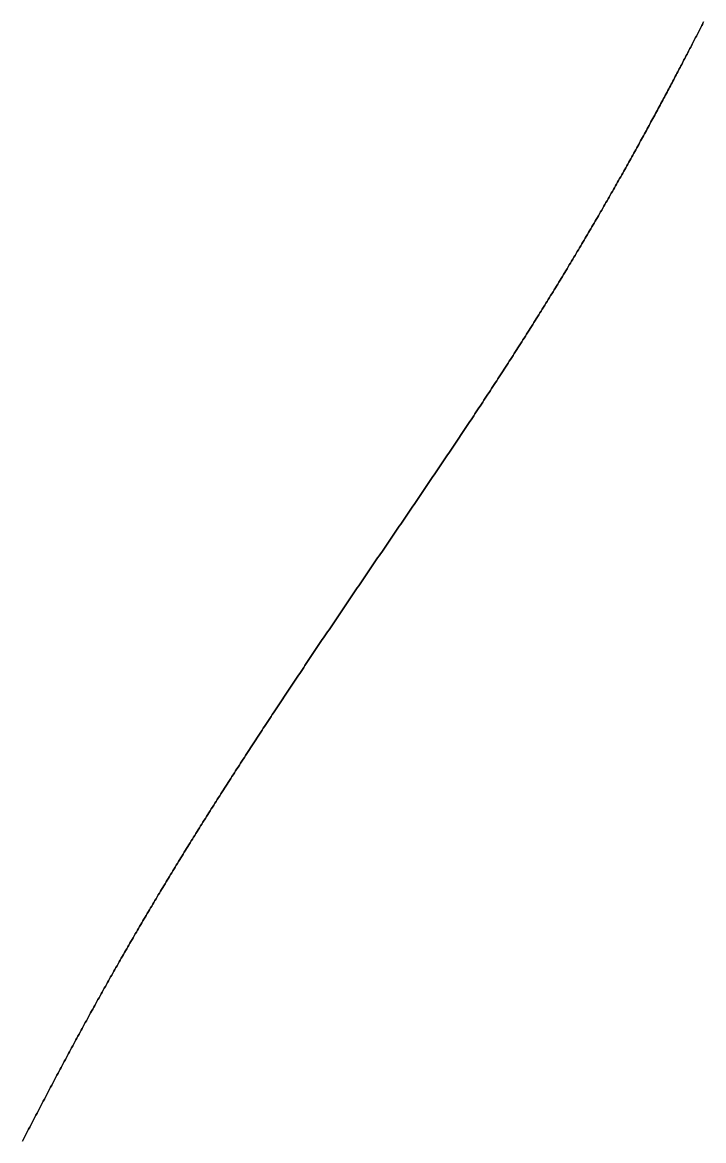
# Model space of a CAD drawing. Header units: inches. Extents: x 130170 to 284068, y 377793 to 804530.
# Drawn here: x 260273.5 to 260305.5, y 745189.6 to 745242.2 of the extents above; entities that cross this region are included whole.
import ezdxf

# ---------------------------------------------------------------- set-up
doc = ezdxf.new("R2010")
doc.units = ezdxf.units.IN
doc.header["$MEASUREMENT"] = 0
doc.layers.add('muni_il', color=7, linetype='Continuous')

msp = doc.modelspace()

# ---------------------------------------------------------------- linework, layer by layer
at = {"layer": 'muni_il'}
for points in [[(260273.457, 745189.618), (260273.506, 745189.713), (260273.555, 745189.808), (260273.605, 745189.902), (260273.654, 745189.997), (260273.703, 745190.092), (260273.752, 745190.186), (260273.802, 745190.281), (260273.851, 745190.376), (260273.9, 745190.47), (260273.95, 745190.564), (260273.999, 745190.659), (260274.048, 745190.753), (260274.097, 745190.848), (260274.147, 745190.942), (260274.196, 745191.036), (260274.245, 745191.13), (260274.295, 745191.224), (260274.344, 745191.318), (260274.393, 745191.412), (260274.443, 745191.506), (260274.492, 745191.6), (260274.541, 745191.694), (260274.591, 745191.787), (260274.64, 745191.881), (260274.689, 745191.975), (260274.739, 745192.068), (260274.788, 745192.161), (260274.837, 745192.255), (260274.887, 745192.348), (260274.936, 745192.441), (260274.986, 745192.534), (260275.035, 745192.627), (260275.084, 745192.72), (260275.134, 745192.813), (260275.183, 745192.906), (260275.232, 745192.998), (260275.282, 745193.091), (260275.331, 745193.183), (260275.38, 745193.276), (260275.43, 745193.368), (260275.479, 745193.46), (260275.528, 745193.552), (260275.578, 745193.644), (260275.627, 745193.736), (260275.676, 745193.828), (260275.726, 745193.92), (260275.775, 745194.012), (260275.825, 745194.103), (260275.874, 745194.195), (260275.923, 745194.286), (260275.973, 745194.377), (260276.022, 745194.468), (260276.071, 745194.56), (260276.121, 745194.651), (260276.17, 745194.741), (260276.22, 745194.832), (260276.269, 745194.923), (260276.318, 745195.014), (260276.368, 745195.104), (260276.417, 745195.195), (260276.467, 745195.285), (260276.516, 745195.375), (260276.566, 745195.466), (260276.615, 745195.556), (260276.665, 745195.646), (260276.714, 745195.736), (260276.764, 745195.825), (260276.813, 745195.915), (260276.863, 745196.005), (260276.912, 745196.094), (260276.962, 745196.184), (260277.012, 745196.273), (260277.061, 745196.363), (260277.111, 745196.452), (260277.16, 745196.541), (260277.21, 745196.63), (260277.26, 745196.719), (260277.31, 745196.808), (260277.359, 745196.897), (260277.409, 745196.986), (260277.459, 745197.075), (260277.509, 745197.163), (260277.559, 745197.252), (260277.609, 745197.341), (260277.659, 745197.429), (260277.709, 745197.517), (260277.759, 745197.606), (260277.809, 745197.694), (260277.859, 745197.782), (260277.909, 745197.871), (260277.959, 745197.959), (260278.009, 745198.047), (260278.059, 745198.135), (260278.11, 745198.223), (260278.16, 745198.311), (260278.21, 745198.398), (260278.261, 745198.486), (260278.311, 745198.574), (260278.362, 745198.662), (260278.412, 745198.749), (260278.463, 745198.837), (260278.513, 745198.925), (260278.564, 745199.012), (260278.615, 745199.1), (260278.666, 745199.187), (260278.716, 745199.275), (260278.767, 745199.362), (260278.818, 745199.45), (260278.869, 745199.537), (260278.92, 745199.624), (260278.971, 745199.712), (260279.022, 745199.799), (260279.074, 745199.886), (260279.125, 745199.973), (260279.176, 745200.061), (260279.228, 745200.148), (260279.279, 745200.235), (260279.331, 745200.322), (260279.382, 745200.41), (260279.434, 745200.497), (260279.486, 745200.584), (260279.538, 745200.671), (260279.589, 745200.758), (260279.641, 745200.846), (260279.693, 745200.933), (260279.746, 745201.02), (260279.798, 745201.107), (260279.85, 745201.194), (260279.902, 745201.282), (260279.954, 745201.369), (260280.007, 745201.456), (260280.06, 745201.543), (260280.112, 745201.631), (260280.165, 745201.718), (260280.218, 745201.805), (260280.27, 745201.893), (260280.323, 745201.98), (260280.376, 745202.067), (260280.429, 745202.155), (260280.483, 745202.242), (260280.536, 745202.329), (260280.589, 745202.417), (260280.643, 745202.504), (260280.696, 745202.592), (260280.75, 745202.68), (260280.803, 745202.767), (260280.857, 745202.855), (260280.911, 745202.942), (260280.965, 745203.03), (260281.019, 745203.118), (260281.073, 745203.205), (260281.127, 745203.293), (260281.182, 745203.381), (260281.236, 745203.469), (260281.29, 745203.557), (260281.345, 745203.645), (260281.4, 745203.733), (260281.454, 745203.821), (260281.509, 745203.909), (260281.564, 745203.997), (260281.619, 745204.086), (260281.674, 745204.174), (260281.73, 745204.262), (260281.785, 745204.351), (260281.84, 745204.439), (260281.896, 745204.528), (260281.951, 745204.616), (260282.007, 745204.705), (260282.063, 745204.793), (260282.118, 745204.882), (260282.174, 745204.971), (260282.231, 745205.06), (260282.287, 745205.148), (260282.343, 745205.237), (260282.399, 745205.326), (260282.456, 745205.415), (260282.512, 745205.504), (260282.569, 745205.594), (260282.625, 745205.683), (260282.682, 745205.772), (260282.739, 745205.862), (260282.796, 745205.951), (260282.853, 745206.04), (260282.91, 745206.13), (260282.968, 745206.22), (260283.025, 745206.309), (260283.082, 745206.399), (260283.14, 745206.489), (260283.198, 745206.579), (260283.255, 745206.669), (260283.313, 745206.759), (260283.371, 745206.849), (260283.429, 745206.939), (260283.487, 745207.029), (260283.545, 745207.119), (260283.604, 745207.209), (260283.662, 745207.3), (260283.721, 745207.39), (260283.779, 745207.481), (260283.838, 745207.571), (260283.896, 745207.662), (260283.955, 745207.753), (260284.014, 745207.843), (260284.073, 745207.934), (260284.132, 745208.025), (260284.191, 745208.116), (260284.251, 745208.207), (260284.31, 745208.298), (260284.37, 745208.389), (260284.429, 745208.48), (260284.489, 745208.571), (260284.548, 745208.663), (260284.608, 745208.754), (260284.668, 745208.845), (260284.728, 745208.937), (260284.788, 745209.028), (260284.848, 745209.12), (260284.908, 745209.212), (260284.968, 745209.303), (260285.029, 745209.395), (260285.089, 745209.487), (260285.15, 745209.579), (260285.21, 745209.671), (260285.271, 745209.763), (260285.332, 745209.855), (260285.392, 745209.947), (260285.453, 745210.039), (260285.514, 745210.131), (260285.575, 745210.223), (260285.636, 745210.316), (260285.698, 745210.408), (260285.759, 745210.5), (260285.82, 745210.593), (260285.881, 745210.685), (260285.943, 745210.777), (260286.004, 745210.87), (260286.066, 745210.963), (260286.128, 745211.055), (260286.189, 745211.148), (260286.251, 745211.241), (260286.313, 745211.334), (260286.375, 745211.426), (260286.437, 745211.519), (260286.499, 745211.612), (260286.561, 745211.705), (260286.623, 745211.798), (260286.685, 745211.891), (260286.747, 745211.984), (260286.81, 745212.077), (260286.872, 745212.17), (260286.935, 745212.263), (260286.997, 745212.356), (260287.06, 745212.45), (260287.122, 745212.543), (260287.185, 745212.636), (260287.247, 745212.729), (260287.31, 745212.823), (260287.373, 745212.916), (260287.436, 745213.009), (260287.498, 745213.103), (260287.561, 745213.196), (260287.624, 745213.289), (260287.687, 745213.383), (260287.75, 745213.477), (260287.813, 745213.57), (260287.877, 745213.664), (260287.94, 745213.757), (260288.003, 745213.851), (260288.066, 745213.944), (260288.129, 745214.038), (260288.192, 745214.131), (260288.256, 745214.225), (260288.319, 745214.319), (260288.383, 745214.412), (260288.446, 745214.506), (260288.509, 745214.599), (260288.573, 745214.693), (260288.636, 745214.787), (260288.7, 745214.88), (260288.763, 745214.974), (260288.827, 745215.068), (260288.89, 745215.162), (260288.954, 745215.255), (260289.017, 745215.349), (260289.081, 745215.443), (260289.145, 745215.536), (260289.208, 745215.63), (260289.272, 745215.724), (260289.336, 745215.818), (260289.4, 745215.911), (260289.463, 745216.005), (260289.527, 745216.099), (260289.591, 745216.192), (260289.654, 745216.286), (260289.718, 745216.38), (260289.782, 745216.473), (260289.846, 745216.567), (260289.909, 745216.661), (260289.973, 745216.754), (260290.037, 745216.848), (260290.101, 745216.942), (260290.164, 745217.035), (260290.228, 745217.129), (260290.292, 745217.223), (260290.355, 745217.316), (260290.419, 745217.41), (260290.483, 745217.503), (260290.547, 745217.597), (260290.61, 745217.69), (260290.674, 745217.784), (260290.738, 745217.877), (260290.801, 745217.971), (260290.865, 745218.064), (260290.929, 745218.158), (260290.992, 745218.251), (260291.056, 745218.345), (260291.119, 745218.438), (260291.183, 745218.531), (260291.246, 745218.625), (260291.31, 745218.718), (260291.373, 745218.811), (260291.437, 745218.905), (260291.5, 745218.998), (260291.564, 745219.091), (260291.627, 745219.185), (260291.69, 745219.278), (260291.754, 745219.371), (260291.817, 745219.464), (260291.88, 745219.557), (260291.943, 745219.65), (260292.007, 745219.743), (260292.07, 745219.836), (260292.133, 745219.929), (260292.196, 745220.022), (260292.259, 745220.115), (260292.322, 745220.208), (260292.385, 745220.301), (260292.448, 745220.394), (260292.511, 745220.487), (260292.574, 745220.58), (260292.637, 745220.673), (260292.699, 745220.765), (260292.762, 745220.858), (260292.825, 745220.951), (260292.887, 745221.044), (260292.95, 745221.136), (260293.012, 745221.229), (260293.075, 745221.322), (260293.137, 745221.414), (260293.2, 745221.507), (260293.262, 745221.599), (260293.324, 745221.692), (260293.386, 745221.784), (260293.449, 745221.877), (260293.511, 745221.969), (260293.573, 745222.061), (260293.635, 745222.154), (260293.697, 745222.246), (260293.759, 745222.339), (260293.82, 745222.431), (260293.882, 745222.523), (260293.944, 745222.615), (260294.005, 745222.707), (260294.067, 745222.799), (260294.128, 745222.892), (260294.19, 745222.984), (260294.251, 745223.076), (260294.312, 745223.168), (260294.374, 745223.26), (260294.435, 745223.352), (260294.496, 745223.444), (260294.557, 745223.536), (260294.618, 745223.628), (260294.679, 745223.72), (260294.74, 745223.811), (260294.801, 745223.903), (260294.861, 745223.995), (260294.922, 745224.087), (260294.982, 745224.178), (260295.043, 745224.27), (260295.103, 745224.362), (260295.163, 745224.453), (260295.224, 745224.545), (260295.284, 745224.637), (260295.344, 745224.728), (260295.404, 745224.82), (260295.464, 745224.911), (260295.524, 745225.003), (260295.584, 745225.094), (260295.643, 745225.186), (260295.703, 745225.277), (260295.762, 745225.369), (260295.822, 745225.46), (260295.881, 745225.551), (260295.941, 745225.643), (260296, 745225.734), (260296.059, 745225.825), (260296.118, 745225.917), (260296.177, 745226.008), (260296.236, 745226.099), (260296.295, 745226.19), (260296.354, 745226.281), (260296.412, 745226.373), (260296.471, 745226.464), (260296.529, 745226.555), (260296.588, 745226.646), (260296.646, 745226.737), (260296.704, 745226.828), (260296.762, 745226.919), (260296.82, 745227.01), (260296.878, 745227.101), (260296.936, 745227.192), (260296.994, 745227.283), (260297.052, 745227.374), (260297.109, 745227.465), (260297.167, 745227.556), (260297.224, 745227.646), (260297.282, 745227.737), (260297.339, 745227.828), (260297.396, 745227.919), (260297.453, 745228.009), (260297.51, 745228.1), (260297.567, 745228.191), (260297.624, 745228.282), (260297.681, 745228.372), (260297.737, 745228.463), (260297.794, 745228.554), (260297.85, 745228.644), (260297.907, 745228.735), (260297.963, 745228.825), (260298.019, 745228.916), (260298.075, 745229.006), (260298.131, 745229.097), (260298.187, 745229.187), (260298.243, 745229.278), (260298.299, 745229.368), (260298.354, 745229.458), (260298.41, 745229.548), (260298.465, 745229.639), (260298.52, 745229.729), (260298.576, 745229.819), (260298.631, 745229.909), (260298.686, 745230), (260298.741, 745230.09), (260298.795, 745230.18), (260298.85, 745230.27), (260298.905, 745230.36), (260298.959, 745230.45), (260299.014, 745230.54), (260299.068, 745230.63), (260299.122, 745230.72), (260299.176, 745230.81), (260299.23, 745230.899), (260299.284, 745230.989), (260299.338, 745231.079), (260299.392, 745231.168), (260299.445, 745231.258), (260299.499, 745231.348), (260299.552, 745231.437), (260299.605, 745231.527), (260299.659, 745231.616), (260299.712, 745231.705), (260299.765, 745231.795), (260299.817, 745231.884), (260299.87, 745231.973), (260299.923, 745232.062), (260299.975, 745232.151), (260300.028, 745232.24), (260300.08, 745232.329), (260300.132, 745232.418), (260300.184, 745232.507), (260300.236, 745232.595), (260300.288, 745232.684), (260300.34, 745232.772), (260300.391, 745232.861), (260300.443, 745232.949), (260300.494, 745233.038), (260300.545, 745233.126), (260300.596, 745233.214), (260300.647, 745233.302), (260300.698, 745233.39), (260300.749, 745233.478), (260300.799, 745233.566), (260300.85, 745233.653), (260300.9, 745233.741), (260300.95, 745233.828), (260301.001, 745233.916), (260301.05, 745234.003), (260301.1, 745234.09), (260301.15, 745234.177), (260301.2, 745234.264), (260301.249, 745234.351), (260301.298, 745234.437), (260301.347, 745234.524), (260301.396, 745234.61), (260301.445, 745234.697), (260301.494, 745234.783), (260301.543, 745234.869), (260301.591, 745234.955), (260301.639, 745235.04), (260301.688, 745235.126), (260301.736, 745235.211), (260301.784, 745235.297), (260301.831, 745235.382), (260301.879, 745235.467), (260301.926, 745235.552), (260301.974, 745235.636), (260302.021, 745235.721), (260302.068, 745235.805), (260302.115, 745235.889), (260302.161, 745235.973), (260302.208, 745236.057), (260302.254, 745236.141), (260302.3, 745236.224), (260302.346, 745236.308), (260302.392, 745236.391), (260302.438, 745236.474), (260302.484, 745236.556), (260302.529, 745236.639), (260302.574, 745236.721), (260302.619, 745236.803), (260302.664, 745236.885), (260302.709, 745236.967), (260302.754, 745237.048), (260302.798, 745237.13), (260302.842, 745237.211), (260302.886, 745237.291), (260302.93, 745237.372), (260302.974, 745237.452), (260303.017, 745237.532), (260303.061, 745237.612), (260303.104, 745237.692), (260303.147, 745237.771), (260303.19, 745237.85), (260303.232, 745237.929), (260303.275, 745238.008), (260303.317, 745238.087), (260303.359, 745238.165), (260303.401, 745238.243), (260303.443, 745238.32), (260303.484, 745238.398), (260303.526, 745238.475), (260303.567, 745238.552), (260303.608, 745238.628), (260303.648, 745238.704), (260303.689, 745238.78), (260303.73, 745238.856), (260303.77, 745238.932), (260303.81, 745239.007), (260303.849, 745239.081), (260303.889, 745239.156), (260303.929, 745239.23), (260303.968, 745239.304), (260304.007, 745239.378), (260304.046, 745239.451), (260304.084, 745239.525), (260304.123, 745239.597), (260304.161, 745239.67), (260304.199, 745239.742), (260304.237, 745239.814), (260304.274, 745239.885), (260304.312, 745239.956), (260304.349, 745240.027), (260304.386, 745240.098), (260304.423, 745240.168), (260304.46, 745240.238), (260304.496, 745240.308), (260304.532, 745240.377), (260304.568, 745240.446), (260304.604, 745240.515), (260304.639, 745240.583), (260304.675, 745240.651), (260304.71, 745240.718), (260304.745, 745240.786), (260304.78, 745240.853), (260304.814, 745240.919), (260304.849, 745240.986), (260304.883, 745241.052), (260304.917, 745241.117), (260304.95, 745241.182), (260304.984, 745241.247), (260305.017, 745241.312), (260305.05, 745241.376), (260305.083, 745241.44), (260305.116, 745241.504), (260305.149, 745241.567), (260305.181, 745241.63), (260305.213, 745241.692), (260305.245, 745241.754), (260305.276, 745241.816), (260305.308, 745241.877), (260305.339, 745241.939), (260305.37, 745241.999), (260305.401, 745242.06), (260305.432, 745242.12), (260305.462, 745242.18), (260305.492, 745242.239)], [(260305.492, 745242.239), (260305.462, 745242.18), (260305.432, 745242.12), (260305.401, 745242.06), (260305.37, 745241.999), (260305.339, 745241.939), (260305.308, 745241.877), (260305.276, 745241.816), (260305.245, 745241.754), (260305.213, 745241.692), (260305.181, 745241.63), (260305.149, 745241.567), (260305.116, 745241.504), (260305.083, 745241.44), (260305.05, 745241.376), (260305.017, 745241.312), (260304.984, 745241.247), (260304.95, 745241.182), (260304.917, 745241.117), (260304.883, 745241.052), (260304.849, 745240.986), (260304.814, 745240.919), (260304.78, 745240.853), (260304.745, 745240.786), (260304.71, 745240.718), (260304.675, 745240.651), (260304.639, 745240.583), (260304.604, 745240.515), (260304.568, 745240.446), (260304.532, 745240.377), (260304.496, 745240.308), (260304.46, 745240.238), (260304.423, 745240.168), (260304.386, 745240.098), (260304.349, 745240.027), (260304.312, 745239.956), (260304.274, 745239.885), (260304.237, 745239.814), (260304.199, 745239.742), (260304.161, 745239.67), (260304.123, 745239.597), (260304.084, 745239.525), (260304.046, 745239.451), (260304.007, 745239.378), (260303.968, 745239.304), (260303.929, 745239.23), (260303.889, 745239.156), (260303.849, 745239.081), (260303.81, 745239.007), (260303.77, 745238.932), (260303.73, 745238.856), (260303.689, 745238.78), (260303.648, 745238.704), (260303.608, 745238.628), (260303.567, 745238.552), (260303.526, 745238.475), (260303.484, 745238.398), (260303.443, 745238.32), (260303.401, 745238.243), (260303.359, 745238.165), (260303.317, 745238.087), (260303.275, 745238.008), (260303.232, 745237.929), (260303.19, 745237.85), (260303.147, 745237.771), (260303.104, 745237.692), (260303.061, 745237.612), (260303.017, 745237.532), (260302.974, 745237.452), (260302.93, 745237.372), (260302.886, 745237.291), (260302.842, 745237.211), (260302.798, 745237.13), (260302.754, 745237.048), (260302.709, 745236.967), (260302.664, 745236.885), (260302.619, 745236.803), (260302.574, 745236.721), (260302.529, 745236.639), (260302.484, 745236.556), (260302.438, 745236.474), (260302.392, 745236.391), (260302.346, 745236.308), (260302.3, 745236.224), (260302.254, 745236.141), (260302.208, 745236.057), (260302.161, 745235.973), (260302.115, 745235.889), (260302.068, 745235.805), (260302.021, 745235.721), (260301.974, 745235.636), (260301.926, 745235.552), (260301.879, 745235.467), (260301.831, 745235.382), (260301.784, 745235.297), (260301.736, 745235.211), (260301.688, 745235.126), (260301.639, 745235.04), (260301.591, 745234.955), (260301.543, 745234.869), (260301.494, 745234.783), (260301.445, 745234.697), (260301.396, 745234.61), (260301.347, 745234.524), (260301.298, 745234.437), (260301.249, 745234.351), (260301.2, 745234.264), (260301.15, 745234.177), (260301.1, 745234.09), (260301.05, 745234.003), (260301.001, 745233.916), (260300.95, 745233.828), (260300.9, 745233.741), (260300.85, 745233.653), (260300.799, 745233.566), (260300.749, 745233.478), (260300.698, 745233.39), (260300.647, 745233.302), (260300.596, 745233.214), (260300.545, 745233.126), (260300.494, 745233.038), (260300.443, 745232.949), (260300.391, 745232.861), (260300.34, 745232.772), (260300.288, 745232.684), (260300.236, 745232.595), (260300.184, 745232.507), (260300.132, 745232.418), (260300.08, 745232.329), (260300.028, 745232.24), (260299.975, 745232.151), (260299.923, 745232.062), (260299.87, 745231.973), (260299.817, 745231.884), (260299.765, 745231.795), (260299.712, 745231.705), (260299.659, 745231.616), (260299.605, 745231.527), (260299.552, 745231.437), (260299.499, 745231.348), (260299.445, 745231.258), (260299.392, 745231.168), (260299.338, 745231.079), (260299.284, 745230.989), (260299.23, 745230.899), (260299.176, 745230.81), (260299.122, 745230.72), (260299.068, 745230.63), (260299.014, 745230.54), (260298.959, 745230.45), (260298.905, 745230.36), (260298.85, 745230.27), (260298.795, 745230.18), (260298.741, 745230.09), (260298.686, 745230), (260298.631, 745229.909), (260298.576, 745229.819), (260298.52, 745229.729), (260298.465, 745229.639), (260298.41, 745229.548), (260298.354, 745229.458), (260298.299, 745229.368), (260298.243, 745229.278), (260298.187, 745229.187), (260298.131, 745229.097), (260298.075, 745229.006), (260298.019, 745228.916), (260297.963, 745228.825), (260297.907, 745228.735), (260297.85, 745228.644), (260297.794, 745228.554), (260297.737, 745228.463), (260297.681, 745228.372), (260297.624, 745228.282), (260297.567, 745228.191), (260297.51, 745228.1), (260297.453, 745228.009), (260297.396, 745227.919), (260297.339, 745227.828), (260297.282, 745227.737), (260297.224, 745227.646), (260297.167, 745227.556), (260297.109, 745227.465), (260297.052, 745227.374), (260296.994, 745227.283), (260296.936, 745227.192), (260296.878, 745227.101), (260296.82, 745227.01), (260296.762, 745226.919), (260296.704, 745226.828), (260296.646, 745226.737), (260296.588, 745226.646), (260296.529, 745226.555), (260296.471, 745226.464), (260296.412, 745226.373), (260296.354, 745226.281), (260296.295, 745226.19), (260296.236, 745226.099), (260296.177, 745226.008), (260296.118, 745225.917), (260296.059, 745225.825), (260296, 745225.734), (260295.941, 745225.643), (260295.881, 745225.551), (260295.822, 745225.46), (260295.762, 745225.369), (260295.703, 745225.277), (260295.643, 745225.186), (260295.584, 745225.094), (260295.524, 745225.003), (260295.464, 745224.911), (260295.404, 745224.82), (260295.344, 745224.728), (260295.284, 745224.637), (260295.224, 745224.545), (260295.163, 745224.453), (260295.103, 745224.362), (260295.043, 745224.27), (260294.982, 745224.178), (260294.922, 745224.087), (260294.861, 745223.995), (260294.801, 745223.903), (260294.74, 745223.811), (260294.679, 745223.72), (260294.618, 745223.628), (260294.557, 745223.536), (260294.496, 745223.444), (260294.435, 745223.352), (260294.374, 745223.26), (260294.312, 745223.168), (260294.251, 745223.076), (260294.19, 745222.984), (260294.128, 745222.892), (260294.067, 745222.799), (260294.005, 745222.707), (260293.944, 745222.615), (260293.882, 745222.523), (260293.82, 745222.431), (260293.759, 745222.339), (260293.697, 745222.246), (260293.635, 745222.154), (260293.573, 745222.061), (260293.511, 745221.969), (260293.449, 745221.877), (260293.386, 745221.784), (260293.324, 745221.692), (260293.262, 745221.599), (260293.2, 745221.507), (260293.137, 745221.414), (260293.075, 745221.322), (260293.012, 745221.229), (260292.95, 745221.136), (260292.887, 745221.044), (260292.825, 745220.951), (260292.762, 745220.858), (260292.699, 745220.765), (260292.637, 745220.673), (260292.574, 745220.58), (260292.511, 745220.487), (260292.448, 745220.394), (260292.385, 745220.301), (260292.322, 745220.208), (260292.259, 745220.115), (260292.196, 745220.022), (260292.133, 745219.929), (260292.07, 745219.836), (260292.007, 745219.743), (260291.943, 745219.65), (260291.88, 745219.557), (260291.817, 745219.464), (260291.754, 745219.371), (260291.69, 745219.278), (260291.627, 745219.185), (260291.564, 745219.091), (260291.5, 745218.998), (260291.437, 745218.905), (260291.373, 745218.811), (260291.31, 745218.718), (260291.246, 745218.625), (260291.183, 745218.531), (260291.119, 745218.438), (260291.056, 745218.345), (260290.992, 745218.251), (260290.929, 745218.158), (260290.865, 745218.064), (260290.801, 745217.971), (260290.738, 745217.877), (260290.674, 745217.784), (260290.61, 745217.69), (260290.547, 745217.597), (260290.483, 745217.503), (260290.419, 745217.41), (260290.355, 745217.316), (260290.292, 745217.223), (260290.228, 745217.129), (260290.164, 745217.035), (260290.101, 745216.942), (260290.037, 745216.848), (260289.973, 745216.754), (260289.909, 745216.661), (260289.846, 745216.567), (260289.782, 745216.473), (260289.718, 745216.38), (260289.654, 745216.286), (260289.591, 745216.192), (260289.527, 745216.099), (260289.463, 745216.005), (260289.4, 745215.911), (260289.336, 745215.818), (260289.272, 745215.724), (260289.208, 745215.63), (260289.145, 745215.536), (260289.081, 745215.443), (260289.017, 745215.349), (260288.954, 745215.255), (260288.89, 745215.162), (260288.827, 745215.068), (260288.763, 745214.974), (260288.7, 745214.88), (260288.636, 745214.787), (260288.573, 745214.693), (260288.509, 745214.599), (260288.446, 745214.506), (260288.383, 745214.412), (260288.319, 745214.319), (260288.256, 745214.225), (260288.192, 745214.131), (260288.129, 745214.038), (260288.066, 745213.944), (260288.003, 745213.851), (260287.94, 745213.757), (260287.877, 745213.664), (260287.813, 745213.57), (260287.75, 745213.477), (260287.687, 745213.383), (260287.624, 745213.289), (260287.561, 745213.196), (260287.498, 745213.103), (260287.436, 745213.009), (260287.373, 745212.916), (260287.31, 745212.823), (260287.247, 745212.729), (260287.185, 745212.636), (260287.122, 745212.543), (260287.06, 745212.45), (260286.997, 745212.356), (260286.935, 745212.263), (260286.872, 745212.17), (260286.81, 745212.077), (260286.747, 745211.984), (260286.685, 745211.891), (260286.623, 745211.798), (260286.561, 745211.705), (260286.499, 745211.612), (260286.437, 745211.519), (260286.375, 745211.426), (260286.313, 745211.334), (260286.251, 745211.241), (260286.189, 745211.148), (260286.128, 745211.055), (260286.066, 745210.963), (260286.004, 745210.87), (260285.943, 745210.777), (260285.881, 745210.685), (260285.82, 745210.593), (260285.759, 745210.5), (260285.698, 745210.408), (260285.636, 745210.316), (260285.575, 745210.223), (260285.514, 745210.131), (260285.453, 745210.039), (260285.392, 745209.947), (260285.332, 745209.855), (260285.271, 745209.763), (260285.21, 745209.671), (260285.15, 745209.579), (260285.089, 745209.487), (260285.029, 745209.395), (260284.968, 745209.303), (260284.908, 745209.212), (260284.848, 745209.12), (260284.788, 745209.028), (260284.728, 745208.937), (260284.668, 745208.845), (260284.608, 745208.754), (260284.548, 745208.663), (260284.489, 745208.571), (260284.429, 745208.48), (260284.37, 745208.389), (260284.31, 745208.298), (260284.251, 745208.207), (260284.191, 745208.116), (260284.132, 745208.025), (260284.073, 745207.934), (260284.014, 745207.843), (260283.955, 745207.753), (260283.896, 745207.662), (260283.838, 745207.571), (260283.779, 745207.481), (260283.721, 745207.39), (260283.662, 745207.3), (260283.604, 745207.209), (260283.545, 745207.119), (260283.487, 745207.029), (260283.429, 745206.939), (260283.371, 745206.849), (260283.313, 745206.759), (260283.255, 745206.669), (260283.198, 745206.579), (260283.14, 745206.489), (260283.082, 745206.399), (260283.025, 745206.309), (260282.968, 745206.22), (260282.91, 745206.13), (260282.853, 745206.04), (260282.796, 745205.951), (260282.739, 745205.862), (260282.682, 745205.772), (260282.625, 745205.683), (260282.569, 745205.594), (260282.512, 745205.504), (260282.456, 745205.415), (260282.399, 745205.326), (260282.343, 745205.237), (260282.287, 745205.148), (260282.231, 745205.06), (260282.174, 745204.971), (260282.118, 745204.882), (260282.063, 745204.793), (260282.007, 745204.705), (260281.951, 745204.616), (260281.896, 745204.528), (260281.84, 745204.439), (260281.785, 745204.351), (260281.73, 745204.262), (260281.674, 745204.174), (260281.619, 745204.086), (260281.564, 745203.997), (260281.509, 745203.909), (260281.454, 745203.821), (260281.4, 745203.733), (260281.345, 745203.645), (260281.29, 745203.557), (260281.236, 745203.469), (260281.182, 745203.381), (260281.127, 745203.293), (260281.073, 745203.205), (260281.019, 745203.118), (260280.965, 745203.03), (260280.911, 745202.942), (260280.857, 745202.855), (260280.803, 745202.767), (260280.75, 745202.68), (260280.696, 745202.592), (260280.643, 745202.504), (260280.589, 745202.417), (260280.536, 745202.329), (260280.483, 745202.242), (260280.429, 745202.155), (260280.376, 745202.067), (260280.323, 745201.98), (260280.27, 745201.893), (260280.218, 745201.805), (260280.165, 745201.718), (260280.112, 745201.631), (260280.06, 745201.543), (260280.007, 745201.456), (260279.954, 745201.369), (260279.902, 745201.282), (260279.85, 745201.194), (260279.798, 745201.107), (260279.746, 745201.02), (260279.693, 745200.933), (260279.641, 745200.846), (260279.589, 745200.758), (260279.538, 745200.671), (260279.486, 745200.584), (260279.434, 745200.497), (260279.382, 745200.41), (260279.331, 745200.322), (260279.279, 745200.235), (260279.228, 745200.148), (260279.176, 745200.061), (260279.125, 745199.973), (260279.074, 745199.886), (260279.022, 745199.799), (260278.971, 745199.712), (260278.92, 745199.624), (260278.869, 745199.537), (260278.818, 745199.45), (260278.767, 745199.362), (260278.716, 745199.275), (260278.666, 745199.187), (260278.615, 745199.1), (260278.564, 745199.012), (260278.513, 745198.925), (260278.463, 745198.837), (260278.412, 745198.749), (260278.362, 745198.662), (260278.311, 745198.574), (260278.261, 745198.486), (260278.21, 745198.398), (260278.16, 745198.311), (260278.11, 745198.223), (260278.059, 745198.135), (260278.009, 745198.047), (260277.959, 745197.959), (260277.909, 745197.871), (260277.859, 745197.782), (260277.809, 745197.694), (260277.759, 745197.606), (260277.709, 745197.517), (260277.659, 745197.429), (260277.609, 745197.341), (260277.559, 745197.252), (260277.509, 745197.163), (260277.459, 745197.075), (260277.409, 745196.986), (260277.359, 745196.897), (260277.31, 745196.808), (260277.26, 745196.719), (260277.21, 745196.63), (260277.16, 745196.541), (260277.111, 745196.452), (260277.061, 745196.363), (260277.012, 745196.273), (260276.962, 745196.184), (260276.912, 745196.094), (260276.863, 745196.005), (260276.813, 745195.915), (260276.764, 745195.825), (260276.714, 745195.736), (260276.665, 745195.646), (260276.615, 745195.556), (260276.566, 745195.466), (260276.516, 745195.375), (260276.467, 745195.285), (260276.417, 745195.195), (260276.368, 745195.104), (260276.318, 745195.014), (260276.269, 745194.923), (260276.22, 745194.832), (260276.17, 745194.741), (260276.121, 745194.651), (260276.071, 745194.56), (260276.022, 745194.468), (260275.973, 745194.377), (260275.923, 745194.286), (260275.874, 745194.195), (260275.825, 745194.103), (260275.775, 745194.012), (260275.726, 745193.92), (260275.676, 745193.828), (260275.627, 745193.736), (260275.578, 745193.644), (260275.528, 745193.552), (260275.479, 745193.46), (260275.43, 745193.368), (260275.38, 745193.276), (260275.331, 745193.183), (260275.282, 745193.091), (260275.232, 745192.998), (260275.183, 745192.906), (260275.134, 745192.813), (260275.084, 745192.72), (260275.035, 745192.627), (260274.986, 745192.534), (260274.936, 745192.441), (260274.887, 745192.348), (260274.837, 745192.255), (260274.788, 745192.161), (260274.739, 745192.068), (260274.689, 745191.975), (260274.64, 745191.881), (260274.591, 745191.787), (260274.541, 745191.694), (260274.492, 745191.6), (260274.443, 745191.506), (260274.393, 745191.412), (260274.344, 745191.318), (260274.295, 745191.224), (260274.245, 745191.13), (260274.196, 745191.036), (260274.147, 745190.942), (260274.097, 745190.848), (260274.048, 745190.753), (260273.999, 745190.659), (260273.95, 745190.564), (260273.9, 745190.47), (260273.851, 745190.376), (260273.802, 745190.281), (260273.752, 745190.186), (260273.703, 745190.092), (260273.654, 745189.997), (260273.605, 745189.902), (260273.555, 745189.808), (260273.506, 745189.713), (260273.457, 745189.618)]]:
    msp.add_lwpolyline(points, dxfattribs=at)

doc.saveas('drawing.dxf')
